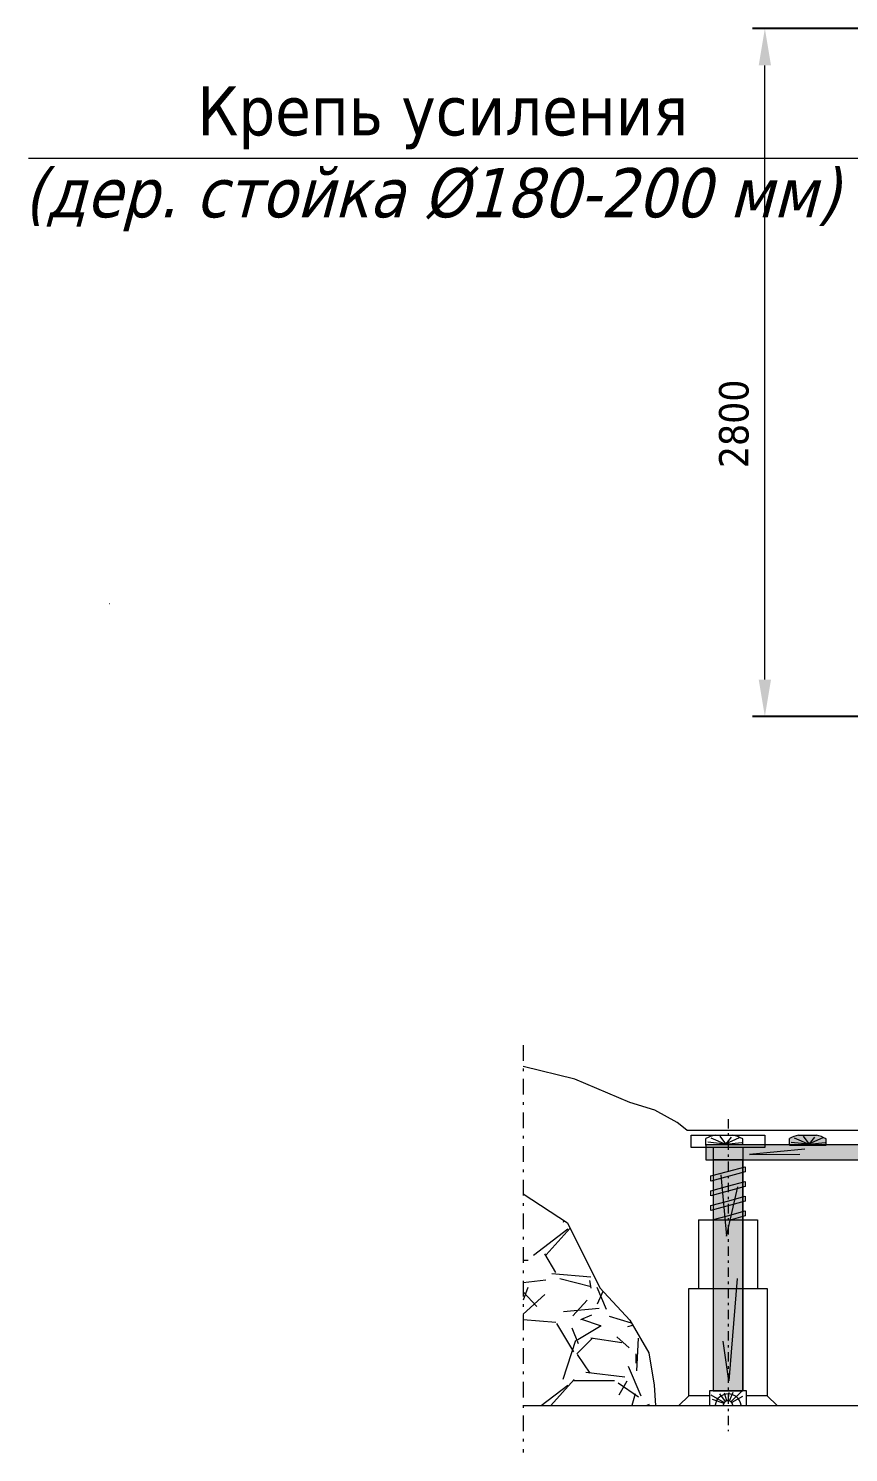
# Model space of a CAD drawing. Header units: millimetres. Extents: x 1757 to 4342, y -1901 to 53.
# Drawn here: x 4013.5 to 4046.9, y -521.9 to -464 of the extents above; entities that cross this region are included whole.
import ezdxf

# ---------------------------------------------------------------- set-up
doc = ezdxf.new("R2010")
doc.units = ezdxf.units.MM
doc.header["$LTSCALE"] = 0.1
doc.linetypes.add('DASHDOT', pattern=[25.4, 12.7, -6.35, 0, -6.35])
doc.linetypes.add('штрихпунктирная2', pattern=[12.7, 6.35, -3.175, 0, -3.175])
doc.styles.add('стиль', font='TAHOMA.TTF')
doc.dimstyles.new('Копия DIN', dxfattribs={"dimtxt": 2, "dimasz": 2.5, "dimexe": 0.5, "dimexo": 0.625, "dimtad": 0, "dimdec": 0, "dimlfac": 100, "dimzin": 4, "dimdsep": 46, "dimtxsty": 'стиль', "dimcen": 2.5, "dimclre": 256, "dimclrt": 256, "dimadec": 0, "dimazin": 2, "dimtfac": 1, "dimtdec": 0, "dimtmove": 0, "dimatfit": 3, "dimfxl": 1.25, "dimtvp": 1, "dimtolj": 1, "dimtzin": 0, "dimlwd": 0, "dimarcsym": 0})

# ---------------------------------------------------------------- blocks, each defined once
blk = doc.blocks.new('*D357')
at = {"lineweight": -2}
for p, q in [((4073.876, -463.996), (4043.009, -463.996)), ((4053.826, -491.993), (4043.009, -491.993))]:
    blk.add_line(p, q, dxfattribs=at)
at = {"color": 0, "lineweight": 0}
blk.add_line((4043.509, -490.493), (4043.509, -465.496), dxfattribs=at)
for points in [[(4043.259, -465.496), (4043.759, -465.496), (4043.509, -463.996)], [(4043.259, -490.493), (4043.759, -490.493), (4043.509, -491.993)]]:
    blk.add_solid(points, dxfattribs=at)
at = {"layer": 'Defpoints', "color": 0, "lineweight": 0}
for p in [(4043.509, -463.996), (4074.501, -463.996), (4054.451, -491.993)]:
    blk.add_point(p, dxfattribs=at)
at = {"lineweight": 15, "insert": (4042.254, -480.085), "char_height": 1.2, "attachment_point": 5, "rotation": 90, "style": 'стиль'}
blk.add_mtext('\\A1;2800', dxfattribs=at)
blk = doc.blocks.new('з0.15')
at = {"color": 7, "lineweight": 15}
for p, q in [((4545.833, -854.206), (4545.833, -853.942)), ((4546.206, -853.806), (4546.933, -853.806)), ((4547.333, -854.206), (4547.333, -853.956))]:
    blk.add_line(p, q, dxfattribs=at)
for points in [[(4547.193, -853.91), (4546.617, -854.17), (4545.91, -854.095)], [(4546.031, -853.919), (4546.626, -854.17), (4547.295, -854.105)], [(4546.858, -853.891), (4546.644, -854.16), (4546.412, -853.845)]]:
    blk.add_lwpolyline(points, dxfattribs=at)
for centre, radius, start, end in [((4546.451, -855.05), 1.269, 101.14815, 119.14223), ((4546.698, -855.035), 1.251, 59.50616, 79.18788)]:
    blk.add_arc(centre, radius, start, end, dxfattribs=at)

msp = doc.modelspace()

# ---------------------------------------------------------------- hatches: boundary and pattern name
at = {"lineweight": 15, "true_color": 0xffffff}
h = msp.add_hatch(color=7, dxfattribs=at)
edge = h.paths.add_edge_path()
edge.add_line((4044.507, -509.434), (4046.007, -509.434))
edge.add_line((4046.007, -509.434), (4046.007, -509.185))
edge.add_arc((4045.372, -510.263), 1.251, 59.50616, 79.18788)
edge.add_line((4045.607, -509.034), (4044.879, -509.034))
edge.add_arc((4045.125, -510.279), 1.269, 101.14815, 119.14223)
edge.add_line((4044.507, -509.171), (4044.507, -509.434))
for points in [[(4041.107, -509.43), (4041.107, -510.03), (4052.166, -510.03), (4052.167, -509.43)], [(4041.407, -510.039), (4041.407, -519.43), (4042.607, -519.43), (4042.607, -510.039)]]:
    msp.add_hatch(color=7, dxfattribs=at).paths.add_polyline_path(points)
at = {"linetype": 'ByBlock', "lineweight": 0}
h = msp.add_hatch(dxfattribs=at)
h.set_pattern_fill('GRAVEL', scale=0.25, style=0)
h.set_pattern_definition([(228.0128, (378.85286, 449.63836), (-50.800043165, -57.150070224), [0.854302, -84.57625]), (184.9697, (378.28136, 449.00336), (76.200123265, 6.349955188), [1.466012, -145.135]), (132.5104, (376.82086, 448.87636), (63.499953796, -69.85006823), [1.033705, -102.33675]), (267.2737, (374.34436, 447.28886), (6.349972427, 126.999959133), [1.335012, -132.166]), (292.8337, (374.28086, 445.95536), (-31.75009014, 76.200043325), [1.309085, -129.5995]), (357.2737, (374.78886, 444.74886), (-126.999959133, 6.349972427), [1.335012, -132.166]), (37.6942, (376.12236, 444.68536), (-82.550052153, -63.499943392), [1.765485, -174.78275]), (72.2553, (377.51936, 445.76486), (44.450088914, 139.700040515), [1.6668, -165.01325]), (121.4296, (378.02736, 447.35236), (-50.800013088, 82.5499029), [1.339533, -132.61375]), (175.2364, (377.32886, 448.49536), (69.84994513, -6.34994041), [1.529283, -74.93475]), (222.3974, (375.80486, 448.62236), (-76.200002293, -69.849909127), [1.977695, -195.792]), (138.8141, (380.63086, 447.22536), (-44.44997169, 38.09994139), [0.675013, -66.8265]), (171.4692, (380.12286, 447.66986), (82.54987399, -12.700032), [1.284205, -127.1365]), (225, (378.853, 447.8604), (-1e-15, -6.3499957), [0.898023, -8.082225]), (203.1986, (378.4084, 448.62236), (31.75010706, 12.70005569), [0.483602, -47.8765]), (291.8014, (377.9639, 448.4319), (-6.35000445, 19.05001227), [0.683915, -33.512]), (30.9638, (378.2179, 447.7969), (19.0499799, 12.7000099), [1.1108, -35.91575]), (161.5651, (379.1704, 448.3684), (12.7000058, -6.3499906), [0.803218, -19.27725]), (16.3895, (374.28086, 448.43186), (63.500035035, 19.049960375), [1.12522, -111.397]), (70.3462, (375.36036, 448.74936), (-25.39992922, -69.84990122), [0.943998, -93.4555]), (293.1986, (379.1704, 449.63836), (-12.70005569, 31.75010706), [0.9672, -47.393]), (343.6105, (379.55136, 448.74936), (-63.500035035, 19.049960375), [1.12522, -111.397]), (339.444, (374.28086, 444.49486), (-31.75003941, 12.69998459), [1.085087, -53.16925]), (294.7751, (375.29686, 444.11386), (-31.74992601, 69.849967565), [0.90918, -90.009]), (66.8014, (379.2339, 443.28836), (12.70005569, 31.75010706), [0.9672, -47.393]), (17.354, (379.61486, 444.17736), (-82.550004455, -25.39996169), [1.064458, -105.381]), (69.444, (376.12236, 443.28836), (-12.69998459, -31.75003941), [0.542545, -53.712]), (101.3099, (378.8529, 443.2884), (-6.34996866, 25.39991865), [0.323788, -32.055]), (165.9638, (378.7894, 443.6059), (19.0500134, -6.349989), [1.309085, -24.872625]), (186.009, (377.51936, 443.92336), (63.49990636, 6.34998517), [1.213167, -120.1035]), (303.6901, (378.2179, 447.2254), (-6.3500022, 12.69998775), [0.91581, -21.97945]), (353.1572, (378.72586, 446.46336), (107.950044642, -12.700056879), [1.598893, -158.29]), (60.9454, (380.31336, 446.27286), (-25.39994091, -44.44989403), [0.65377, -64.7235]), (90, (380.631, 446.8444), (-6.35, 6.35), [0.381, -5.969]), (120.2564, (377.39236, 444.11386), (25.399946167, -44.44997758), [0.882167, -87.33475]), (48.0128, (376.94786, 444.87586), (50.800043165, 57.150070224), [1.708608, -83.722]), (0, (378.091, 446.146), (6.35, 6.35), [1.651, -4.699]), (325.3048, (379.74186, 446.14586), (-63.499889977, 44.450004226), [1.004025, -99.39825]), (254.0546, (380.5674, 445.57436), (-6.3500162, -25.4000605), [0.924573, -45.30425]), (207.646, (380.31336, 444.68536), (-120.649957623, -63.500039937), [1.505362, -149.03125]), (175.4261, (378.97986, 443.98686), (-82.550019012, 6.349969278), [1.592572, -157.6645]), (175.4261, (378.97986, 443.98686), (-82.550019012, 6.349969278), [1.592572, -157.6645])])
h.paths.add_polyline_path([(4033.671, -511.423), (4035.473, -512.594), (4036.796, -515.239), (4038.01, -516.562), (4038.782, -517.885), (4039.002, -519.208), (4039.058, -520.039), (4033.671, -520.039)])

# ---------------------------------------------------------------- linework, layer by layer
at = {"color": 7, "lineweight": 15}
for p, q in [((4016.825, -487.398), (4016.838, -487.395)), ((4040.329, -508.826), (4091.024, -508.826)), ((4044.507, -509.434), (4044.507, -509.171)), ((4044.879, -509.034), (4045.607, -509.034)), ((4046.007, -509.434), (4046.007, -509.185)), ((4041.408, -509.534), (4041.408, -510.665)), ((4042.608, -509.534), (4042.608, -510.344)), ((4041.407, -510.03), (4041.407, -519.43)), ((4042.607, -510.03), (4042.607, -519.43)), ((4041.408, -510.872), (4041.408, -511.265)), ((4042.608, -510.547), (4042.608, -510.944)), ((4041.408, -511.472), (4041.408, -511.865)), ((4042.608, -511.147), (4042.608, -511.544)), ((4041.408, -512.072), (4041.408, -512.465)), ((4042.608, -511.747), (4042.608, -512.144)), ((4040.808, -512.476), (4043.208, -512.476)), ((4040.808, -512.476), (4040.808, -515.276)), ((4042.608, -512.347), (4042.608, -512.476)), ((4043.208, -512.476), (4043.208, -515.276)), ((4040.008, -520.039), (4040.408, -519.636)), ((4044.008, -520.039), (4043.608, -519.636)), ((4033.671, -520.039), (4101.158, -520.039)), ((4040.008, -520.039), (4042.008, -520.039)), ((4042.008, -520.039), (4044.008, -520.039))]:
    msp.add_line(p, q, dxfattribs=at)
at = {"color": 7, "linetype": 'штрихпунктирная2', "lineweight": 0}
msp.add_line((4033.671, -505.372), (4033.671, -521.947), dxfattribs=at)
at = {"color": 7, "linetype": 'DASHDOT', "lineweight": 15, "ltscale": 0.3}
msp.add_line((4042.008, -508.385), (4042.008, -521.08), dxfattribs=at)
at = {"color": 7, "linetype": 'ByBlock', "lineweight": 0}
for points in [[(4040.329, -508.826), (4039.941, -508.51), (4039.029, -508.019), (4038.011, -507.704), (4035.766, -506.757), (4033.671, -506.242)], [(4033.671, -511.423), (4035.473, -512.594), (4036.796, -515.239), (4038.01, -516.562), (4038.782, -517.885), (4039.002, -519.208), (4039.058, -520.039)]]:
    msp.add_lwpolyline(points, dxfattribs=at)
at = {"color": 7, "lineweight": 15}
for points in [[(4040.508, -509.034), (4043.508, -509.034), (4043.508, -509.534), (4040.508, -509.534), (4040.508, -509.034)], [(4045.866, -509.138), (4045.29, -509.398), (4044.584, -509.324)], [(4044.705, -509.147), (4045.3, -509.398), (4045.969, -509.333)], [(4045.532, -509.119), (4045.318, -509.389), (4045.086, -509.073)], [(4041.107, -509.43), (4041.107, -510.03), (4052.166, -510.03), (4052.167, -509.43), (4041.107, -509.43)], [(4045.138, -509.607), (4042.884, -509.822), (4044.937, -509.808)], [(4044.507, -509.434), (4046.007, -509.434)], [(4041.311, -510.691), (4041.982, -510.512), (4042.707, -510.317), (4042.705, -510.521), (4041.31, -510.899), (4041.311, -510.691)], [(4041.407, -510.039), (4041.407, -519.43), (4042.607, -519.43), (4042.607, -510.039), (4041.407, -510.039)], [(4041.311, -511.291), (4041.982, -511.112), (4042.707, -510.917), (4042.705, -511.121), (4041.31, -511.499), (4041.311, -511.291)], [(4041.722, -510.651), (4041.951, -513.147), (4042.41, -511.139)], [(4041.311, -511.891), (4041.982, -511.712), (4042.707, -511.517), (4042.705, -511.721), (4041.31, -512.099), (4041.311, -511.891)], [(4041.367, -512.476), (4041.982, -512.312), (4042.707, -512.117), (4042.705, -512.321), (4042.132, -512.476)], [(4042.382, -514.868), (4042.037, -519.026), (4041.808, -517.42)], [(4040.408, -515.276), (4043.608, -515.276), (4043.608, -519.636), (4042.757, -519.636)], [(4041.257, -519.636), (4040.408, -519.636), (4040.408, -515.276)], [(4041.257, -519.43), (4041.257, -520.03), (4042.757, -520.03), (4042.757, -519.43), (4041.257, -519.43)], [(4041.307, -519.593), (4041.856, -519.908)], [(4041.366, -519.769), (4041.837, -519.934)], [(4041.906, -519.866), (4041.676, -519.555)], [(4041.967, -519.843), (4041.869, -519.525)], [(4042.018, -519.839), (4042.058, -519.508)], [(4042.069, -519.848), (4042.219, -519.488)], [(4042.587, -519.438), (4042.127, -519.878)], [(4042.596, -519.662), (4042.159, -519.908)]]:
    msp.add_lwpolyline(points, dxfattribs=at)
for centre, radius, start, end in [((4045.125, -510.279), 1.269, 101.14815, 119.14223), ((4045.372, -510.263), 1.251, 59.50616, 79.18788), ((4042.013, -520.096), 0.537, 8.91252, 171.08748), ((4042.008, -520.039), 0.2, 7.43413, 172.56587)]:
    msp.add_arc(centre, radius, start, end, dxfattribs=at)

# ---------------------------------------------------------------- block references
msp.add_blockref('з0.15', (-504.726, 344.772), dxfattribs=at)

# ---------------------------------------------------------------- texts
at = {"color": 7, "insert": (3990.609, -466.344), "char_height": 2, "width": 79.3281, "attachment_point": 1, "style": 'стиль'}
msp.add_mtext('\\pi29.793;Крепь усиления\\P\\pi22.715;{\\fTahoma|b0|i1|c204|p34;(дер. стойка Ø180-200 мм)}', dxfattribs=at)

# ---------------------------------------------------------------- dimensions: what is measured, and where the dimension line sits
at = {"color": 7, "lineweight": 15}
dim = msp.add_linear_dim(base=(4043.509, -463.996), p1=(4054.451, -491.993), p2=(4074.501, -463.996), angle=90, dimstyle='Копия DIN', override={"dimtxt": 1.2, "dimasz": 1.5}, dxfattribs=at)
dim.commit()
dim.dimension.update_dxf_attribs({"geometry": '*D357', "text_midpoint": (4043.509, -480.085), "dimtype": 160})

# ---------------------------------------------------------------- leaders
at = {"color": 7, "lineweight": 0}
msp.add_leader([(4074.165, -480.605), (4047.858, -469.287), (4013.531, -469.287)], dimstyle='Копия DIN', override={"dimtxt": 1.2, "dimasz": 1.5, "dimgap": 0.625, "dimtad": 0}, dxfattribs=at)

doc.saveas('drawing.dxf')
